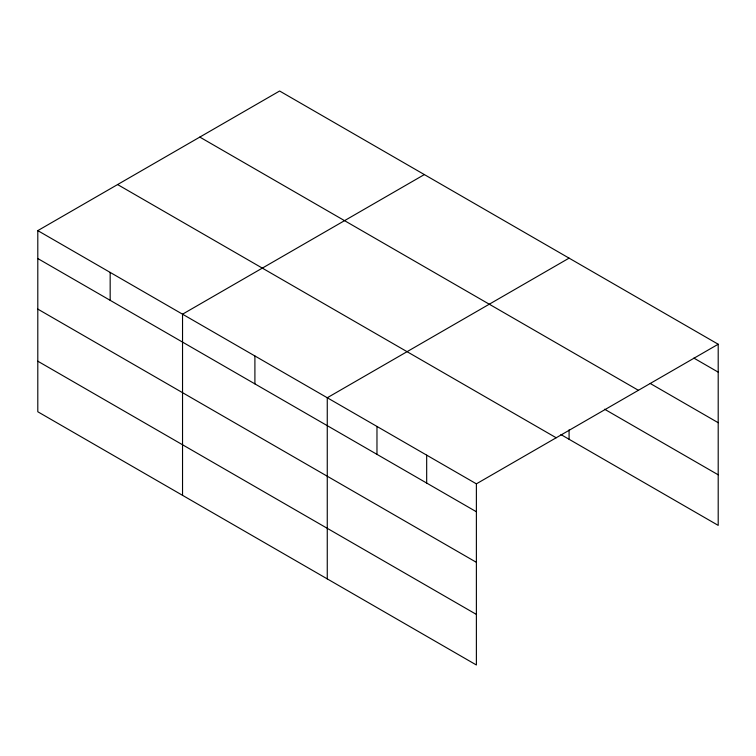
<?xml version="1.0" encoding="UTF-8"?>
<svg xmlns="http://www.w3.org/2000/svg" width="756" height="756" viewBox="0 0 756 756"><rect width="100%" height="100%" fill="white"/><g stroke="black" fill="none" stroke-linecap="round" stroke-linejoin="round"><path stroke-width="1.13" d="M560.924 434.568L718.2 525.373L718.2 344.235L279.616 91.013L37.8 230.627L37.8 411.765L476.384 664.987L476.384 483.84L37.8 230.627M424.343 174.579L182.536 314.184L182.536 495.331M569.079 258.136L327.263 397.75L327.263 578.888M476.384 483.84L718.2 344.235M693.857 358.089L718.2 372.141M650.236 383.472L718.2 422.708M199.811 137.091L638.404 390.304M604.583 409.213L718.2 474.806M117.596 184.559L556.189 437.771M37.8 258.543L476.384 511.755M37.8 309.1L476.384 562.322M37.8 361.198L476.384 614.42M569.079 429.871L569.079 439.283M426.677 455.15L426.677 483.056M376.97 426.45L376.97 454.356M254.904 355.972L254.904 383.878M110.168 272.406L110.168 300.321"/></g></svg>
